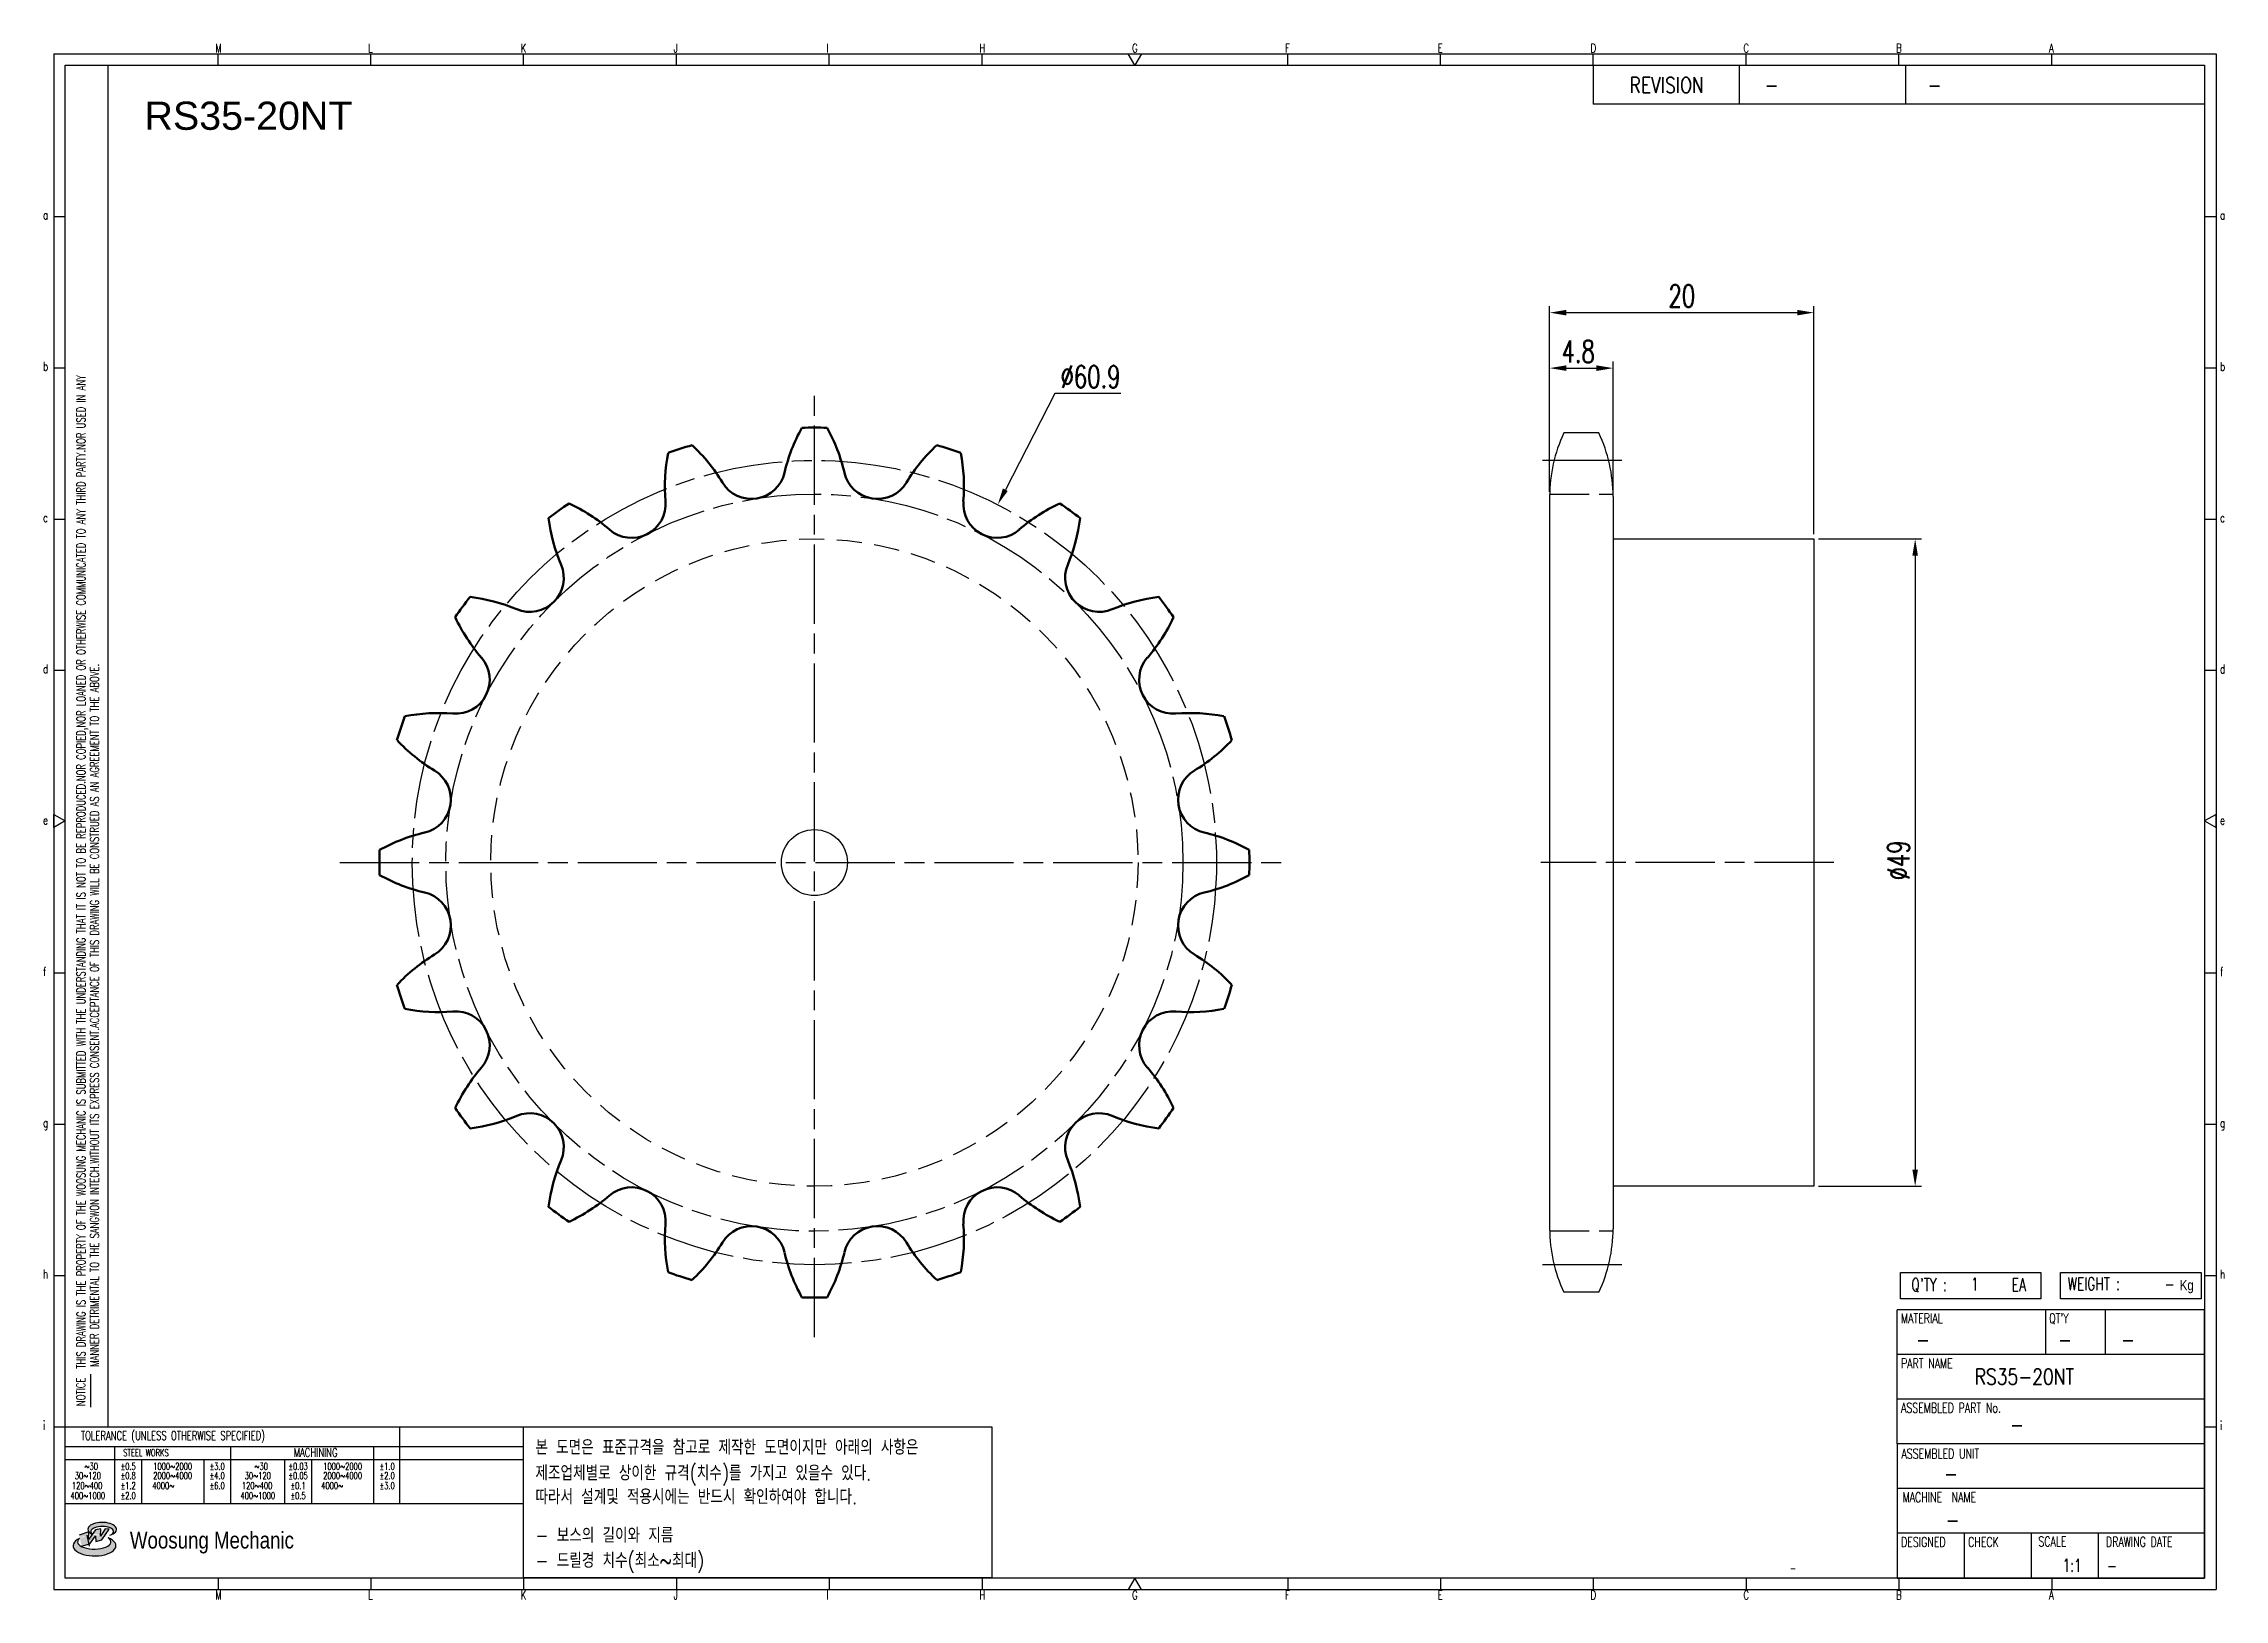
# Model space of a CAD drawing. Header units: millimetres. Extents: x -44811 to -44646, y 1097 to 1215.
import ezdxf
from ezdxf.enums import TextEntityAlignment as Align

# ---------------------------------------------------------------- set-up
doc = ezdxf.new("R2010")
doc.units = ezdxf.units.MM
for name, pattern in [('AM_ISO02W050', [7.5, 6, -1.5]), ('AM_ISO02W050x2', [3.75, 3, -0.75]), ('AM_ISO08W050', [18, 12, -1.5, 3, -1.5]), ('AM_ISO08W050x2', [9, 6, -0.75, 1.5, -0.75]), ('HIDDEN', [9.525, 6.35, -3.175])]:
    doc.linetypes.add(name, pattern=pattern)
for name, color, linetype, lineweight in [('AM_0N', 7, 'Continuous', 50), ('AM_3N', 6, 'AM_ISO02W050', 25), ('AM_7', 4, 'AM_ISO08W050', 25), ('AM_7N', 4, 'AM_ISO08W050', 25)]:
    doc.layers.add(name, color=color, linetype=linetype, lineweight=lineweight)
for name, color, linetype in [('HL', 2, 'HIDDEN'), ('S-DIM', 7, 'Continuous'), ('TITLE', 7, 'Continuous'), ('도면레이아웃', 7, 'Continuous')]:
    doc.layers.add(name, color=color, linetype=linetype)
doc.styles.add('HAN', font='ROMANS.shx', dxfattribs={"width": 0.7, "bigfont": 'whgtxt.shx'})
doc.styles.add('HKD_ST2', font='romans.shx', dxfattribs={"width": 0.7, "height": 4, "bigfont": '@extfont2.shx'})
doc.styles.add('HSG', font='SIMPLEX.shx', dxfattribs={"width": 0.7, "bigfont": 'HSG.shx'})
doc.styles.add('ROMANS', font='romans.shx', dxfattribs={"width": 0.7, "bigfont": 'whgtxt.shx'})
doc.styles.add('SLDTEXTSTYLE4', font='arial.ttf', dxfattribs={"width": 0.8})
doc.styles.get("Standard").update_dxf_attribs({"font": 'arial.ttf'})
doc.dimstyles.new('APP2.5', dxfattribs={"dimscale": 0.7, "dimtxt": 2.4, "dimasz": 1.8, "dimexe": 0.7, "dimexo": 0.5, "dimgap": 0.6, "dimtad": 1, "dimtoh": 1, "dimdec": 1, "dimrnd": 0.01, "dimzin": 9, "dimdsep": 46, "dimtxsty": 'HSG', "dimcen": 0, "dimclrd": 1, "dimclre": 1, "dimclrt": 256, "dimazin": 2, "dimtp": 1, "dimtm": 1, "dimtfac": 0.5, "dimtdec": 1, "dimtofl": 0, "dimtmove": 0, "dimatfit": 3, "dimfxl": 0, "dimtvp": 1, "dimtolj": 2, "dimlwd": -1, "dimlwe": -1, "dimarcsym": 0})

# ---------------------------------------------------------------- blocks, each defined once
blk = doc.blocks.new('SUYWSHJH')
at = {"layer": '도면레이아웃'}
h = blk.add_hatch(color=10, dxfattribs=at)
h.paths.add_polyline_path([(1.544, 35.177), (1.554, 34.966), (1.779, 35.034), (2.054, 35.422), (1.908, 35.446), (1.728, 35.167), (1.741, 35.439), (1.547, 35.405), (1.292, 35.041), (1.295, 35.33), (0.943, 35.208), (1.03, 34.8), (1.336, 34.885)])
edge = h.paths.add_edge_path()
edge.add_ellipse((1.795, 35.421), major_axis=(-0.53, 0), ratio=0.487785, start_angle=122.36065, end_angle=403.39574)
edge.add_line((1.411, 35.244), (1.419, 35.261))
edge.add_ellipse((1.798, 35.344), major_axis=(-0.423, 0), ratio=0.444396, start_angle=131.58977, end_angle=386.19408, ccw=False)
edge = h.paths.add_edge_path()
edge.add_ellipse((1.512, 34.815), major_axis=(-0.793, 0), ratio=0.480113, start_angle=314.67633, end_angle=590.85213)
edge.add_ellipse((1.501, 34.958), major_axis=(-0.62, 0), ratio=0.43311, start_angle=331.7024, end_angle=574.42495, ccw=False)
for p, q in [((0, 90.118), (80.15, 90.118)), ((0, 90.118), (0, 33.191)), ((6.089, 89.693), (6.089, 90.118)), ((11.753, 89.693), (11.753, 90.118)), ((17.418, 89.693), (17.418, 90.118)), ((23.082, 89.693), (23.082, 90.118)), ((28.746, 89.693), (28.746, 90.118)), ((34.411, 89.693), (34.411, 90.118)), ((45.739, 89.693), (45.739, 90.118)), ((51.404, 89.693), (51.404, 90.118)), ((57.068, 89.693), (57.068, 90.118)), ((62.732, 89.693), (62.732, 90.118)), ((68.397, 89.693), (68.397, 90.118)), ((74.061, 89.693), (74.061, 90.118)), ((80.15, 90.118), (80.15, 33.191)), ((0, 84.085), (0.425, 84.085)), ((79.725, 84.085), (80.15, 84.085)), ((0, 78.478), (0.425, 78.478)), ((79.725, 78.478), (80.15, 78.478)), ((0, 72.87), (0.425, 72.87)), ((79.725, 72.87), (80.15, 72.87)), ((0, 67.262), (0.425, 67.262)), ((79.725, 67.262), (80.15, 67.262)), ((0, 56.047), (0.425, 56.047)), ((79.725, 56.047), (80.15, 56.047)), ((0, 50.439), (0.425, 50.439)), ((79.725, 50.439), (80.15, 50.439)), ((0, 44.832), (0.425, 44.832)), ((79.725, 44.832), (80.15, 44.832)), ((1.377, 39.947), (1.377, 41.174)), ((0, 39.224), (0.425, 39.224)), ((79.725, 39.224), (80.15, 39.224)), ((0, 33.191), (80.15, 33.191)), ((6.089, 33.616), (6.089, 33.191)), ((11.753, 33.616), (11.753, 33.191)), ((17.418, 33.616), (17.418, 33.191)), ((23.082, 33.616), (23.082, 33.191)), ((28.746, 33.616), (28.746, 33.191)), ((34.411, 33.616), (34.411, 33.191)), ((45.739, 33.616), (45.739, 33.191)), ((51.404, 33.616), (51.404, 33.191)), ((57.068, 33.616), (57.068, 33.191)), ((62.732, 33.616), (62.732, 33.191)), ((68.397, 33.616), (68.397, 33.191)), ((74.061, 33.616), (74.061, 33.191))]:
    blk.add_line(p, q)
at = {"color": 2}
for p, q in [((2.017, 39.224), (2.017, 89.693)), ((0.425, 39.224), (17.418, 39.224)), ((12.816, 39.224), (12.816, 36.382)), ((17.418, 33.616), (17.418, 39.224)), ((0.425, 38.487), (17.418, 38.487)), ((0.425, 38.012), (17.418, 38.012)), ((2.257, 38.487), (2.257, 36.382)), ((3.257, 38.012), (3.257, 36.382)), ((5.557, 38.012), (5.557, 36.382)), ((6.557, 38.5), (6.557, 36.382)), ((8.557, 38.012), (8.557, 36.382)), ((9.557, 38.026), (9.557, 36.382)), ((11.857, 38.487), (11.857, 36.382)), ((0.425, 36.382), (17.418, 36.382))]:
    blk.add_line(p, q, dxfattribs=at)
at = {"color": 6, "ltscale": 0.5}
for p, q in [((57.068, 89.693), (57.068, 88.246)), ((62.47, 89.693), (62.47, 88.246)), ((68.635, 89.693), (68.635, 88.246)), ((79.725, 88.246), (57.068, 88.246)), ((68.336, 38.59), (68.336, 43.563)), ((79.725, 43.563), (68.336, 43.563)), ((73.827, 43.563), (73.827, 41.905)), ((76.037, 43.563), (76.037, 41.905)), ((79.725, 38.59), (79.725, 43.563)), ((79.725, 41.905), (68.336, 41.905)), ((79.725, 40.248), (68.336, 40.248)), ((68.336, 38.59), (68.336, 33.616)), ((79.725, 38.59), (68.336, 38.59)), ((79.725, 33.616), (79.725, 38.59)), ((79.725, 36.932), (68.336, 36.932)), ((79.725, 35.274), (68.336, 35.274)), ((70.822, 33.616), (70.822, 35.274)), ((73.309, 33.616), (73.309, 35.274)), ((75.796, 33.616), (75.796, 35.274)), ((68.336, 33.616), (79.725, 33.616))]:
    blk.add_line(p, q, dxfattribs=at)
for points in [[(40.075, 89.693), (39.83, 90.118), (40.32, 90.118)], [(0.425, 89.693), (79.725, 89.693), (79.725, 33.616), (0.425, 33.616)], [(0.425, 61.679), (0, 61.433), (0, 61.924)], [(79.725, 61.679), (80.15, 61.433), (80.15, 61.924)], [(40.075, 33.616), (39.83, 33.191), (40.32, 33.191)]]:
    blk.add_lwpolyline(points, close=True)
at = {"layer": 'TITLE', "color": 20}
for p, q in [((68.449, 43.961), (68.449, 44.936)), ((68.449, 44.936), (73.654, 44.936)), ((73.654, 44.936), (73.654, 43.961)), ((74.39, 43.961), (74.39, 44.936)), ((74.39, 44.936), (79.595, 44.936)), ((79.595, 44.936), (79.595, 43.961)), ((73.654, 43.961), (68.449, 43.961)), ((79.595, 43.961), (74.39, 43.961))]:
    blk.add_line(p, q, dxfattribs=at)
at = {"layer": '도면레이아웃'}
for p, q in [((1.295, 35.33), (0.943, 35.208)), ((1.03, 34.8), (1.336, 34.885)), ((1.224, 35.208), (1.311, 34.8)), ((1.224, 35.208), (1.224, 35.208)), ((1.547, 35.405), (1.292, 35.041)), ((1.292, 35.041), (1.295, 35.33)), ((1.336, 34.885), (1.544, 35.177)), ((1.419, 35.261), (1.411, 35.244)), ((1.544, 35.177), (1.554, 34.966)), ((1.741, 35.439), (1.547, 35.405)), ((1.554, 34.966), (1.779, 35.034)), ((1.908, 35.446), (1.728, 35.167)), ((1.728, 35.167), (1.741, 35.439)), ((1.779, 35.034), (2.054, 35.422)), ((2.054, 35.422), (1.908, 35.446))]:
    blk.add_line(p, q, dxfattribs=at)
for centre, major_axis, ratio, start_param, end_param in [((1.795, 35.421), (-0.53, 0), 0.487785, 2.135596, 7.040584), ((1.512, 34.815), (-0.793, 0), 0.480113, 5.492138, 10.312315), ((1.501, 34.958), (-0.62, 0), 0.43311, 5.789299, 10.025607), ((1.798, 35.344), (-0.423, 0), 0.444396, 2.296675, 6.740358)]:
    blk.add_ellipse(centre, major_axis=major_axis, ratio=ratio, start_param=start_param, end_param=end_param, dxfattribs=at)
at = {"color": 4, "style": 'HKD_ST2', "width": 0.7}
for s, p in [('M', (5.988, 90.164)), ('L', (11.652, 90.164)), ('K', (17.316, 90.164)), ('J', (22.981, 90.164)), ('I', (28.645, 90.164)), ('H', (34.309, 90.164)), ('G', (39.974, 90.164)), ('F', (45.638, 90.164)), ('E', (51.302, 90.164)), ('D', (56.967, 90.164)), ('C', (62.631, 90.164)), ('B', (68.295, 90.164)), ('A', (73.96, 90.164)), ('a', (-0.395, 83.976)), ('a', (80.305, 83.97)), ('b', (-0.395, 78.368)), ('b', (80.305, 78.362)), ('c', (-0.395, 72.76)), ('c', (80.305, 72.754)), ('d', (-0.395, 67.153)), ('d', (80.305, 67.147)), ('e', (-0.395, 61.545)), ('e', (80.305, 61.539)), ('f', (-0.395, 55.937)), ('f', (80.305, 55.931)), ('g', (-0.395, 50.33)), ('g', (80.305, 50.324)), ('h', (-0.395, 44.722)), ('h', (80.305, 44.716)), ('i', (-0.395, 39.114)), ('i', (80.305, 39.108)), ('M', (5.988, 32.824)), ('L', (11.652, 32.824)), ('K', (17.316, 32.824)), ('J', (22.981, 32.824)), ('I', (28.645, 32.824)), ('H', (34.309, 32.824)), ('G', (39.974, 32.824)), ('F', (45.638, 32.824)), ('E', (51.302, 32.824)), ('D', (56.967, 32.824)), ('C', (62.631, 32.824)), ('B', (68.295, 32.824)), ('A', (73.96, 32.824))]:
    blk.add_text(s, height=0.326, dxfattribs=at).set_placement(p)
for s, height, style, width, p in [('REVISION', 0.5806, 'HAN', 0.8, (58.415, 88.664)), ('-', 0.581, 'HAN', 0.8, (63.426, 88.664)), ('-', 0.581, 'HAN', 0.8, (69.468, 88.664)), ("Q'TY : ", 0.4746, 'HKD_ST2', 0.7, (68.857, 44.253)), ('1', 0.475, 'HKD_ST2', 0.7, (71.071, 44.275)), ('EA', 0.4746, 'HKD_ST2', 0.7, (72.578, 44.253)), ('WEIGHT : ', 0.4746, 'HKD_ST2', 0.7, (74.65, 44.286)), ('-', 0.581, 'HAN', 0.8, (69.029, 42.157)), ('-', 0.581, 'HAN', 0.8, (74.289, 42.157)), ('-', 0.581, 'HAN', 0.8, (76.623, 42.157)), ('-', 0.581, 'HAN', 0.8, (72.515, 39.013)), ('-', 0.581, 'HAN', 0.8, (70.067, 37.189)), ('-', 0.581, 'HAN', 0.8, (70.126, 35.48)), ('1:1', 0.4746, 'HKD_ST2', 0.7, (74.458, 33.848)), ('-', 0.475, 'HKD_ST2', 0.7, (76.112, 33.837))]:
    blk.add_text(s, height=height, dxfattribs=dict(style=style, width=width)).set_placement(p)
at = {"color": 1, "style": 'HKD_ST2', "width": 0.7}
for s, p in [(' THIS DRAWING IS THE PROPERTY OF THE WOOSUNG MECHANIC IS SUBMITTED WITH THE UNDERSTANDING THAT IT IS NOT TO BE REPRODUCED.NOR COPIED,NOR LOANED OR OTHERWISE COMMUNICATED TO ANY THIRD PARTY.NOR USED IN ANY', (1.173, 41.217)), ('MANNER DETRIMENTAL TO THE SANGWON INTECH.WITHOUT ITS EXPRESS CONSENT.ACCEPTANCE OF THIS DRAWING WILL BE CONSTRUED AS AN AGREEMENT TO THE ABOVE.', (1.672, 41.447))]:
    blk.add_text(s, height=0.326266, rotation=90, dxfattribs=at).set_placement(p)
at = {"style": 'HKD_ST2', "width": 0.7}
blk.add_text('-', height=0.475, dxfattribs=at).set_placement((78.613, 44.286), align=Align.RIGHT)
at = {"color": 4, "style": 'HKD_ST2', "width": 0.7}
for s, height, p in [('MATERIAL', 0.3651, (68.474, 43.425)), ("QT'Y", 0.3651, (73.965, 43.425)), ('PART NAME', 0.3651, (68.474, 41.756)), ('ASSEMBLED PART No.', 0.36511, (68.474, 40.109)), ('ASSEMBLED UNIT', 0.36511, (68.49, 38.408)), ('MACHINE  NAME', 0.36511, (68.532, 36.794)), ('DESIGNED', 0.3651, (68.474, 35.136)), ('CHECK', 0.3651, (70.961, 35.136)), ('SCALE', 0.3651, (73.566, 35.153)), ('DRAWING DATE', 0.36511, (76.071, 35.141))]:
    blk.add_text(s, height=height, dxfattribs=at).set_placement(p, align=Align.TOP_LEFT)
at = {"style": 'HKD_ST2', "width": 0.7}
blk.add_text('NOTICE', height=0.3263, rotation=90, dxfattribs=at).set_placement((1.163, 39.988))
for s, height, style, width, p in [('TOLERANCE (UNLESS OTHERWISE SPECIFIED)', 0.32627, 'HKD_ST2', 0.7, (4.417, 38.896)), ('-', 0.326, 'ROMANS', 0.65, (64.469, 33.975))]:
    blk.add_text(s, height=height, dxfattribs=dict(style=style, width=width)).set_placement(p, align=Align.MIDDLE_CENTER)
at = {"color": 4, "style": 'HKD_ST2', "width": 0.7}
for s, height, p in [('STEEL WORKS', 0.26101, (3.416, 38.268)), ('MACHINING', 0.3263, (9.707, 38.27)), ('%%P0.5', 0.261, (2.757, 37.762)), ('%%P0.8', 0.261, (2.757, 37.411)), ('%%P3.0', 0.261, (6.057, 37.762)), ('%%P4.0', 0.261, (6.057, 37.411)), ('%%P0.03', 0.261, (9.057, 37.762)), ('%%P0.05', 0.261, (9.057, 37.411)), ('%%P1.0', 0.261, (12.357, 37.762)), ('%%P2.0', 0.261, (12.357, 37.411)), ('%%P1.2', 0.261, (2.757, 37.045)), ('%%P2.0', 0.261, (2.757, 36.67)), ('%%P6.0', 0.261, (6.057, 37.045)), ('%%P0.1', 0.261, (9.057, 37.045)), ('%%P0.5', 0.261, (9.057, 36.67)), ('%%P3.0', 0.261, (12.357, 37.045))]:
    blk.add_text(s, height=height, dxfattribs=at).set_placement(p, align=Align.MIDDLE)
for s, height, p in [('30%%126120', 0.261, (1.263, 37.411)), ('%%12630', 0.261, (1.389, 37.762)), ('2000%%1264000', 0.26101, (4.407, 37.411)), ('1000%%1262000', 0.26101, (4.407, 37.762)), ('30%%126120', 0.261, (7.563, 37.411)), ('%%12630', 0.261, (7.689, 37.762)), ('2000%%1264000', 0.26101, (10.707, 37.411)), ('1000%%1262000', 0.26101, (10.707, 37.762)), ('400%%1261000', 0.26101, (1.263, 36.67)), ('120%%126400', 0.26101, (1.237, 37.045)), ('4000%%126', 0.261, (4.061, 37.045)), ('400%%1261000', 0.26101, (7.563, 36.67)), ('120%%126400', 0.26101, (7.537, 37.045)), ('4000%%126', 0.261, (10.321, 37.045))]:
    blk.add_text(s, height=height, dxfattribs=at).set_placement(p, align=Align.MIDDLE_CENTER)
at = {"color": 1, "style": 'SLDTEXTSTYLE4', "width": 0.8}
blk.add_text('Woosung Mechanic', height=0.61957, dxfattribs=at).set_placement((2.822, 34.711))
at = {"layer": 'TITLE', "width": 0.8}
blk.add_text('Kg', height=0.3789, dxfattribs=at).set_placement((78.807, 44.286))
blk = doc.blocks.new('*D197')
at = {"layer": 'Defpoints', "color": 0, "transparency": 16777216}
for p in [(-44691.98, 1190.01), (-44696.78, 1180.3), (-44691.98, 1180.3)]:
    blk.add_point(p, dxfattribs=at)
at = {"layer": 'S-DIM', "color": 1, "transparency": 16777216}
for p, q in [((-44696.78, 1180.65), (-44696.78, 1190.5)), ((-44691.98, 1180.65), (-44691.98, 1190.5)), ((-44695.52, 1190.01), (-44693.24, 1190.01))]:
    blk.add_line(p, q, dxfattribs=at)
for points in [[(-44695.52, 1190.22), (-44695.52, 1189.8), (-44696.78, 1190.01)], [(-44693.24, 1190.22), (-44693.24, 1189.8), (-44691.98, 1190.01)]]:
    blk.add_solid(points, dxfattribs=at)
at = {"layer": 'S-DIM', "transparency": 16777216, "insert": (-44694.61, 1191.27), "char_height": 1.68, "attachment_point": 5, "style": 'HSG'}
blk.add_mtext('\\A2;4.8', dxfattribs=at)
blk = doc.blocks.new('*D198')
at = {"layer": 'Defpoints', "color": 0, "transparency": 16777216}
for p in [(-44676.78, 1194.21), (-44696.78, 1180.3), (-44676.78, 1177.08)]:
    blk.add_point(p, dxfattribs=at)
at = {"layer": 'S-DIM', "color": 1, "transparency": 16777216}
for p, q in [((-44696.78, 1180.65), (-44696.78, 1194.7)), ((-44695.52, 1194.21), (-44678.04, 1194.21)), ((-44676.78, 1177.43), (-44676.78, 1194.7))]:
    blk.add_line(p, q, dxfattribs=at)
for points in [[(-44695.52, 1194.42), (-44695.52, 1194), (-44696.78, 1194.21)], [(-44678.04, 1194.42), (-44678.04, 1194), (-44676.78, 1194.21)]]:
    blk.add_solid(points, dxfattribs=at)
at = {"layer": 'S-DIM', "transparency": 16777216, "insert": (-44686.78, 1195.47), "char_height": 1.68, "attachment_point": 5, "style": 'HSG'}
blk.add_mtext('\\A2;20', dxfattribs=at)
blk = doc.blocks.new('*D199')
at = {"layer": 'Defpoints', "color": 0, "transparency": 16777216}
for p in [(-44676.78, 1177.08), (-44676.78, 1128.08), (-44669.11, 1128.08)]:
    blk.add_point(p, dxfattribs=at)
at = {"layer": 'S-DIM', "color": 1, "transparency": 16777216}
for p, q in [((-44676.43, 1177.08), (-44668.62, 1177.08)), ((-44669.11, 1175.82), (-44669.11, 1129.34)), ((-44676.43, 1128.08), (-44668.62, 1128.08))]:
    blk.add_line(p, q, dxfattribs=at)
for points in [[(-44669.32, 1175.82), (-44668.9, 1175.82), (-44669.11, 1177.08)], [(-44669.32, 1129.34), (-44668.9, 1129.34), (-44669.11, 1128.08)]]:
    blk.add_solid(points, dxfattribs=at)
at = {"layer": 'S-DIM', "transparency": 16777216, "insert": (-44670.37, 1152.75), "char_height": 1.68, "attachment_point": 5, "rotation": 90, "style": 'HSG'}
blk.add_mtext('\\A2;%%c49', dxfattribs=at)
blk = doc.blocks.new('*D200')
at = {"layer": 'Defpoints', "color": 0, "transparency": 16777216}
for p in [(-44738.56, 1179.68), (-44766.32, 1125.49)]:
    blk.add_point(p, dxfattribs=at)
at = {"layer": 'S-DIM', "color": 1, "transparency": 16777216}
for p, q in [((-44734.25, 1188.1), (-44737.98, 1180.8)), ((-44729.23, 1188.1), (-44734.25, 1188.1))]:
    blk.add_line(p, q, dxfattribs=at)
blk.add_solid([(-44738.17, 1180.9), (-44737.8, 1180.71), (-44738.56, 1179.68)], dxfattribs=at)
at = {"layer": 'S-DIM', "transparency": 16777216, "insert": (-44731.53, 1189.36), "char_height": 1.68, "attachment_point": 5, "style": 'HSG'}
blk.add_mtext('\\A2;∅60.9', dxfattribs=at)

msp = doc.modelspace()

# ---------------------------------------------------------------- linework, layer by layer
for p, q in [((-44693.05, 1185.1), (-44695.71, 1185.1)), ((-44696.78, 1180.3), (-44696.78, 1124.86)), ((-44691.98, 1180.3), (-44691.98, 1124.86)), ((-44693.05, 1120.06), (-44695.71, 1120.06))]:
    msp.add_line(p, q)
msp.add_lwpolyline([(-44691.98, 1177.08), (-44676.78, 1177.08), (-44676.78, 1128.08), (-44691.98, 1128.08)])
at = {"color": 4}
msp.add_lwpolyline([(-44774.45, 1109.88), (-44739, 1109.88), (-44739, 1098.43), (-44774.45, 1098.43)], close=True, dxfattribs=at)
msp.add_circle((-44752.44, 1152.58), 2.5)
for centre, start, end in [((-44685.48, 1180.3), 154.8633, 180), ((-44703.28, 1180.3), 0, 25.1367), ((-44685.48, 1124.86), 180, 205.1367), ((-44703.28, 1124.86), 334.8633, 0)]:
    msp.add_arc(centre, 11.3, start, end)
at = {"layer": 'AM_0N'}
for centre, radius, start, end in [((-44741.65, 1179.02), 13.41, 151.1051, 166.75), ((-44752.44, 1152.58), 32.93, 88.3349, 91.6651), ((-44763.22, 1179.02), 13.41, 13.25, 28.8949), ((-44752.44, 1152.58), 32.93, 106.3349, 109.6651), ((-44770.86, 1174.39), 13.41, 31.25, 46.8949), ((-44734.01, 1174.39), 13.41, 133.1051, 148.75), ((-44752.44, 1152.58), 32.93, 70.3349, 73.6651), ((-44750.35, 1181.05), 13.41, 169.1051, 184.75), ((-44757.2, 1182.68), 2.57, 211.25, 346.75), ((-44747.67, 1182.68), 2.57, 193.25, 328.75), ((-44754.53, 1181.05), 13.41, 355.25, 10.8949), ((-44752.44, 1152.58), 32.93, 124.3349, 127.6651), ((-44776.7, 1167.63), 13.41, 49.25, 64.8949), ((-44766.27, 1179.73), 2.57, 229.25, 4.75), ((-44738.6, 1179.73), 2.57, 175.25, 310.75), ((-44728.18, 1167.63), 13.41, 115.1051, 130.75), ((-44752.44, 1152.58), 32.93, 52.3349, 55.6651), ((-44759.25, 1180.31), 13.41, 187.1051, 202.75), ((-44745.63, 1180.31), 13.41, 337.25, 352.8949), ((-44773.98, 1174.13), 2.57, 247.25, 22.75), ((-44730.89, 1174.13), 2.57, 157.25, 292.75), ((-44752.44, 1152.58), 32.93, 142.3349, 145.6651), ((-44780.16, 1159.39), 13.41, 67.25, 82.8949), ((-44724.71, 1159.39), 13.41, 97.1051, 112.75), ((-44752.44, 1152.58), 32.93, 34.3349, 37.6651), ((-44767.48, 1176.84), 13.41, 205.1051, 220.75), ((-44737.39, 1176.84), 13.41, 319.25, 334.8949), ((-44779.59, 1166.42), 2.57, 265.25, 40.75), ((-44725.29, 1166.42), 2.57, 139.25, 274.75), ((-44780.91, 1150.49), 13.41, 85.25, 100.8949), ((-44723.97, 1150.49), 13.41, 79.1051, 94.75), ((-44752.44, 1152.58), 32.93, 160.3349, 163.6651), ((-44752.44, 1152.58), 32.93, 16.3349, 19.6651), ((-44774.24, 1171.01), 13.41, 223.1051, 238.75), ((-44730.63, 1171.01), 13.41, 301.25, 316.8949), ((-44782.53, 1157.35), 2.57, 283.25, 58.75), ((-44722.34, 1157.35), 2.57, 121.25, 256.75), ((-44778.87, 1141.8), 13.41, 103.25, 118.8949), ((-44726, 1141.8), 13.41, 61.1051, 76.75), ((-44752.44, 1152.58), 32.93, 178.3349, 181.6651), ((-44752.44, 1152.58), 32.93, 358.3349, 1.6651), ((-44778.87, 1163.37), 13.41, 241.1051, 256.75), ((-44726, 1163.37), 13.41, 283.25, 298.8949), ((-44782.53, 1147.82), 2.57, 301.25, 76.75), ((-44722.34, 1147.82), 2.57, 103.25, 238.75), ((-44774.24, 1134.16), 13.41, 121.25, 136.8949), ((-44730.63, 1134.16), 13.41, 43.1051, 58.75), ((-44752.44, 1152.58), 32.93, 196.3349, 199.6651), ((-44752.44, 1152.58), 32.93, 340.3349, 343.6651), ((-44780.91, 1154.67), 13.41, 259.1051, 274.75), ((-44779.59, 1138.75), 2.57, 319.25, 94.75), ((-44725.29, 1138.75), 2.57, 85.25, 220.75), ((-44723.97, 1154.67), 13.41, 265.25, 280.8949), ((-44767.48, 1128.32), 13.41, 139.25, 154.8949), ((-44737.39, 1128.32), 13.41, 25.1051, 40.75), ((-44752.44, 1152.58), 32.93, 214.3349, 217.6651), ((-44780.16, 1145.77), 13.41, 277.1051, 292.75), ((-44773.98, 1131.04), 2.57, 337.25, 112.75), ((-44730.89, 1131.04), 2.57, 67.25, 202.75), ((-44724.71, 1145.77), 13.41, 247.25, 262.8949), ((-44752.44, 1152.58), 32.93, 322.3349, 325.6651), ((-44759.25, 1124.86), 13.41, 157.25, 172.8949), ((-44745.63, 1124.86), 13.41, 7.1051, 22.75), ((-44766.27, 1125.43), 2.57, 355.25, 130.75), ((-44738.6, 1125.43), 2.57, 49.25, 184.75), ((-44752.44, 1152.58), 32.93, 232.3349, 235.6651), ((-44776.7, 1137.54), 13.41, 295.1051, 310.75), ((-44728.18, 1137.54), 13.41, 229.25, 244.8949), ((-44752.44, 1152.58), 32.93, 304.3349, 307.6651), ((-44750.35, 1124.11), 13.41, 175.25, 190.8949), ((-44757.2, 1122.49), 2.57, 13.25, 148.75), ((-44747.67, 1122.49), 2.57, 31.25, 166.75), ((-44754.53, 1124.11), 13.41, 349.1051, 4.75), ((-44770.86, 1130.78), 13.41, 313.1051, 328.75), ((-44741.65, 1126.15), 13.41, 193.25, 208.8949), ((-44763.22, 1126.15), 13.41, 331.1051, 346.75), ((-44734.01, 1130.78), 13.41, 211.25, 226.8949), ((-44752.44, 1152.58), 32.93, 250.3349, 253.6651), ((-44752.44, 1152.58), 32.93, 286.3349, 289.6651), ((-44752.44, 1152.58), 32.93, 268.3349, 271.6651)]:
    msp.add_arc(centre, radius, start, end, dxfattribs=at)
at = {"layer": 'AM_3N', "linetype": 'AM_ISO02W050x2'}
for p, q in [((-44696.78, 1180.46), (-44691.98, 1180.46)), ((-44696.78, 1124.7), (-44691.98, 1124.7))]:
    msp.add_line(p, q, dxfattribs=at)
at = {"layer": 'AM_7', "linetype": 'AM_ISO08W050x2'}
for p, q in [((-44691.32, 1183.03), (-44697.44, 1183.03)), ((-44675.27, 1152.58), (-44697.44, 1152.58)), ((-44691.32, 1122.14), (-44697.44, 1122.14))]:
    msp.add_line(p, q, dxfattribs=at)
for radius in [30.44, 27.9]:
    msp.add_circle((-44752.44, 1152.58), radius, dxfattribs=at)
at = {"layer": 'AM_7N', "linetype": 'AM_ISO08W050x2'}
for p, q in [((-44752.44, 1116.66), (-44752.44, 1188.51)), ((-44788.36, 1152.58), (-44716.51, 1152.58))]:
    msp.add_line(p, q, dxfattribs=at)
at = {"layer": 'HL', "ltscale": 0.3}
msp.add_circle((-44752.44, 1152.58), 24.5, dxfattribs=at)

# ---------------------------------------------------------------- block references
at = {"xscale": 2.04222035466409, "yscale": 2.04222035466409, "zscale": 2.04222035466409}
msp.add_blockref('SUYWSHJH', (-44810.02, 1029.77), dxfattribs=at)

# ---------------------------------------------------------------- texts
at = {"color": 2}
msp.add_text('RS35-20NT', height=2.134, dxfattribs=at).set_placement((-44803.15, 1208.05))
at = {"style": 'HAN', "width": 0.8}
msp.add_text('RS35-20NT', height=1.186, dxfattribs=at).set_placement((-44664.6, 1113.07))
at = {"color": 4, "style": 'HAN', "width": 0.8}
for s, p in [('본 도면은 표준규격을 참고로 제작한 도면이지만 아래의 사항은', (-44773.56, 1107.76)), ('제조업체별로 상이한 규격(치수)를 가지고 있을수 있다.', (-44773.56, 1105.81)), ('따라서 설계및 적용시에는 반드시 확인하여야 합니다.', (-44773.56, 1104.01)), ('- 보스의 길이와 지름', (-44773.56, 1101.1)), ('- 드릴경 치수(최소~최대)', (-44773.56, 1099.19))]:
    msp.add_text(s, height=1.1219, dxfattribs=at).set_placement(p)

# ---------------------------------------------------------------- dimensions: what is measured, and where the dimension line sits
at = {"layer": 'S-DIM'}
dim = msp.add_linear_dim(base=(-44676.78, 1194.21), p1=(-44696.78, 1180.3), p2=(-44676.78, 1177.08), dimstyle='APP2.5', dxfattribs=at)
dim.commit()
dim.dimension.update_dxf_attribs({"geometry": '*D198', "text_midpoint": (-44686.78, 1195.47)})
dim = msp.add_linear_dim(base=(-44691.98, 1190.01), p1=(-44696.78, 1180.3), p2=(-44691.98, 1180.3), dimstyle='APP2.5', dxfattribs=at)
dim.commit()
dim.dimension.update_dxf_attribs({"geometry": '*D197', "text_midpoint": (-44694.61, 1190.01), "dimtype": 160})
dim = msp.add_diameter_dim_2p(p1=(-44766.32, 1125.49), p2=(-44738.56, 1179.68), dimstyle='APP2.5', dxfattribs=at)
dim.commit()
dim.dimension.update_dxf_attribs({"geometry": '*D200', "text_midpoint": (-44731.53, 1188.1), "dimtype": 163})
dim = msp.add_linear_dim(base=(-44669.11, 1128.08), p1=(-44676.78, 1177.08), p2=(-44676.78, 1128.08), angle=90, text='%%c<>', dimstyle='APP2.5', dxfattribs=at)
dim.commit()
dim.dimension.update_dxf_attribs({"geometry": '*D199', "text_midpoint": (-44669.11, 1152.75), "dimtype": 160})

doc.saveas('drawing.dxf')
